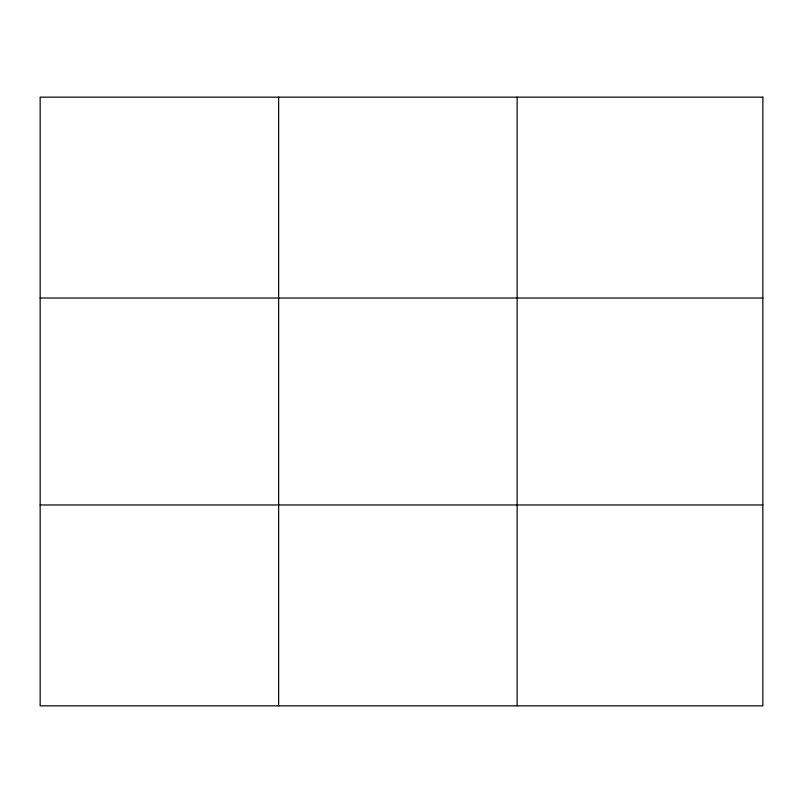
<?xml version="1.0" encoding="UTF-8"?>
<svg xmlns="http://www.w3.org/2000/svg" width="803" height="803" viewBox="0 0 803 803"><rect width="100%" height="100%" fill="white"/><g stroke="black" fill="none" stroke-linecap="round" stroke-linejoin="round"><path stroke-width="1.2" d="M278.641 705.847L278.641 97.153M517.132 705.847L517.132 97.153M40.15 298.023L762.85 298.023M40.15 504.977L762.85 504.977M762.85 97.153L762.85 705.847L40.15 705.847L40.15 97.153L762.85 97.153"/></g></svg>
